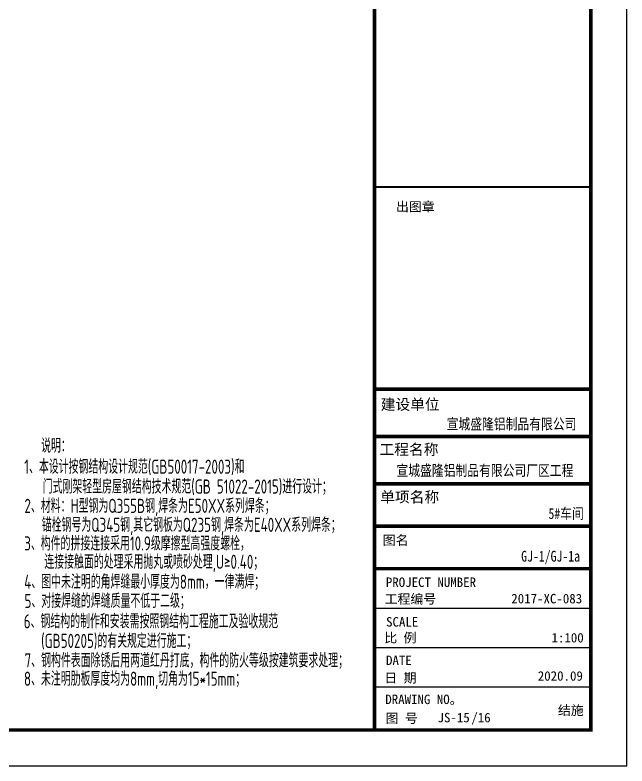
# Model space of a CAD drawing. Extents: x 32461 to 372567, y -698896 to 182569.
# Drawn here: x 301773 to 320462, y -634115 to -611171 of the extents above; entities that cross this region are included whole.
import ezdxf

# ---------------------------------------------------------------- set-up
doc = ezdxf.new("R2010")
doc.units = 0
doc.header["$LTSCALE"] = 1000
doc.header["$MEASUREMENT"] = 0
for name, color, linetype in [('PUB_TITLE', 4, 'CONTINUOUS'), ('S1', 2, 'CONTINUOUS'), ('TEXT', 7, 'CONTINUOUS'), ('图框', 4, 'CONTINUOUS')]:
    doc.layers.add(name, color=color, linetype=linetype)
doc.styles.add('-黑体', font='simhei.ttf')
doc.styles.add('HZS', font='atssdeng.shx', dxfattribs={"width": 0.7, "bigfont": 'atssdchn.shx'})
doc.styles.add('宋体', font='')
doc.styles.add('黑体', font='simhei.ttf', dxfattribs={"width": 0.6, "height": 4.3})
doc.styles.get('宋体').set_extended_font_data('SimSun')

msp = doc.modelspace()

# ---------------------------------------------------------------- linework, layer by layer
at = {"layer": 'PUB_TITLE'}
msp.add_lwpolyline([(205952.2, -634115.1), (320462.2, -634115.1), (320462.2, -587915.1), (205952.2, -587915.1)], close=True, dxfattribs=at)
at = {"layer": 'PUB_TITLE', "const_width": 110}
msp.add_lwpolyline([(208702.2, -633015.1), (319362.2, -633015.1), (319362.2, -589015.1), (208702.2, -589015.1)], close=True, dxfattribs=at)
at = {"layer": '图框', "color": 4, "const_width": 108.4}
msp.add_lwpolyline([(312752, -589015.1), (319362.2, -589015.1), (319362.2, -633015.1), (312752, -633015.1)], close=True, dxfattribs=at)
at = {"layer": '图框', "color": 0, "const_width": 55}
msp.add_lwpolyline([(312752, -616424.4), (319362.2, -616424.4)], dxfattribs=at)
at = {"layer": '图框', "color": 4}
for points, const_width in [([(312752, -622602), (319338.2, -622602)], 109.6), ([(312752, -624050.7), (319340.2, -624050.7)], 109.6), ([(312752, -625496.6), (319362.2, -625496.6)], 109.6), ([(312752, -626784.5), (319362.2, -626784.5)], 109.6), ([(312752, -628087.5), (319362.2, -628087.5)], 109.6), ([(312752, -629296.2), (319362.2, -629296.2)], 44.4), ([(312752, -630502.8), (319362.2, -630502.8)], 44.4), ([(312752, -631700.4), (319362.2, -631700.4)], 44.4)]:
    msp.add_lwpolyline(points, dxfattribs=dict(at, const_width=const_width))

# ---------------------------------------------------------------- texts
at = {"layer": 'S1', "style": 'HZS', "width": 0.7}
for s, p in [('说明：', (302570.2, -624544.9)), ('1、本设计按钢结构设计规范(GB50017-2003)和', (302055.9, -625186.9)), ('门式刚架轻型房屋钢结构技术规范(GB 51022-2015)进行设计；', (302619.1, -625793.5)), ('2、材料：H型钢为Q355B钢,焊条为E50XX系列焊条；', (302061.4, -626383.5)), ('锚栓钢号为Q345钢,其它钢板为Q235钢,焊条为E40XX系列焊条；', (302590.3, -626962.8)), ('3、构件的拼接连接采用10.9级摩擦型高强度螺栓，', (302055.7, -627531.9)), ('  连接接触面的处理采用抛丸或喷砂处理,U≥0.40；', (302301.8, -628093.1)), ('4、图中未注明的角焊缝最小厚度为8mm，一律满焊；', (302053.7, -628701.4)), ('5、对接焊缝的焊缝质量不低于二级；', (302063.9, -629287.6)), ('6、钢结构的制作和安装需按照钢结构工程施工及验收规范', (302039.4, -629910.5)), ('  (GB50205)的有关规定进行施工；', (302202.8, -630508.9)), ('7、钢构件表面除锈后用两道红丹打底，构件的防火等级按建筑要求处理；', (302064.4, -631105.7)), ('8、未注明肋板厚度均为8mm,切角为15*15mm；', (302045, -631666.1))]:
    msp.add_text(s, height=432, dxfattribs=at).set_placement(p)
at = {"layer": 'TEXT', "color": 3, "style": '-黑体', "width": 0.8}
for s, height, p in [('宣城盛隆铝制品有限公司', 330.165, (314956, -623830.7)), ('宣城盛隆铝制品有限公司厂区工程', 330.165, (313422.5, -625250.7)), ('5#车间', 330.16, (318063.9, -626567.4)), ('GJ-1/GJ-1a', 330.16, (317231, -627870.4))]:
    msp.add_text(s, height=height, dxfattribs=at).set_placement(p)
at = {"layer": '图框', "color": 4}
for s, height, style, p in [('出图章', 289.24, '黑体', (313406.7, -617172.9)), ('建设单位', 330, '黑体', (312940.8, -623231.9)), ('工程名称', 330, '黑体', (312904.3, -624608.6)), ('单项名称', 330, '黑体', (312926.3, -626061.7)), ('图名', 289.24, '黑体', (313002.4, -627362)), ('工程编号', 289.24, '黑体', (313059.1, -629156.4)), ('2017-XC-083', 289.238, '宋体', (316929.2, -629146.5)), ('SCALE', 289.24, '黑体', (313105.1, -629855.5)), ('比 例', 289.24, '黑体', (313049.3, -630342.8)), ('1:100', 289.24, '宋体', (318157.4, -630341.6)), ('DATE', 289.24, '黑体', (313103.6, -631031)), ('日 期', 289.24, '黑体', (313049.3, -631566.9)), ('2020.09', 289.24, '宋体', (317738.7, -631509.3)), ('DRAWING NO。', 289.238, '黑体', (313080.8, -632224.2)), ('图 号', 289.24, '黑体', (313090.4, -632801.7))]:
    msp.add_text(s, height=height, dxfattribs=dict(at, style=style)).set_placement(p)
at = {"layer": '图框', "color": 0, "style": '黑体'}
msp.add_text('PROJECT NUMBER', height=289.238, dxfattribs=at).set_placement((313098.1, -628645.2))
at = {"layer": '图框', "color": 3, "style": '宋体'}
for s, p in [('结施', (318352.3, -632557)), ('JS-15', (314676.8, -632781.5)), ('/16', (315708.3, -632781.5))]:
    msp.add_text(s, height=289.24, dxfattribs=at).set_placement(p)

doc.saveas('drawing.dxf')
